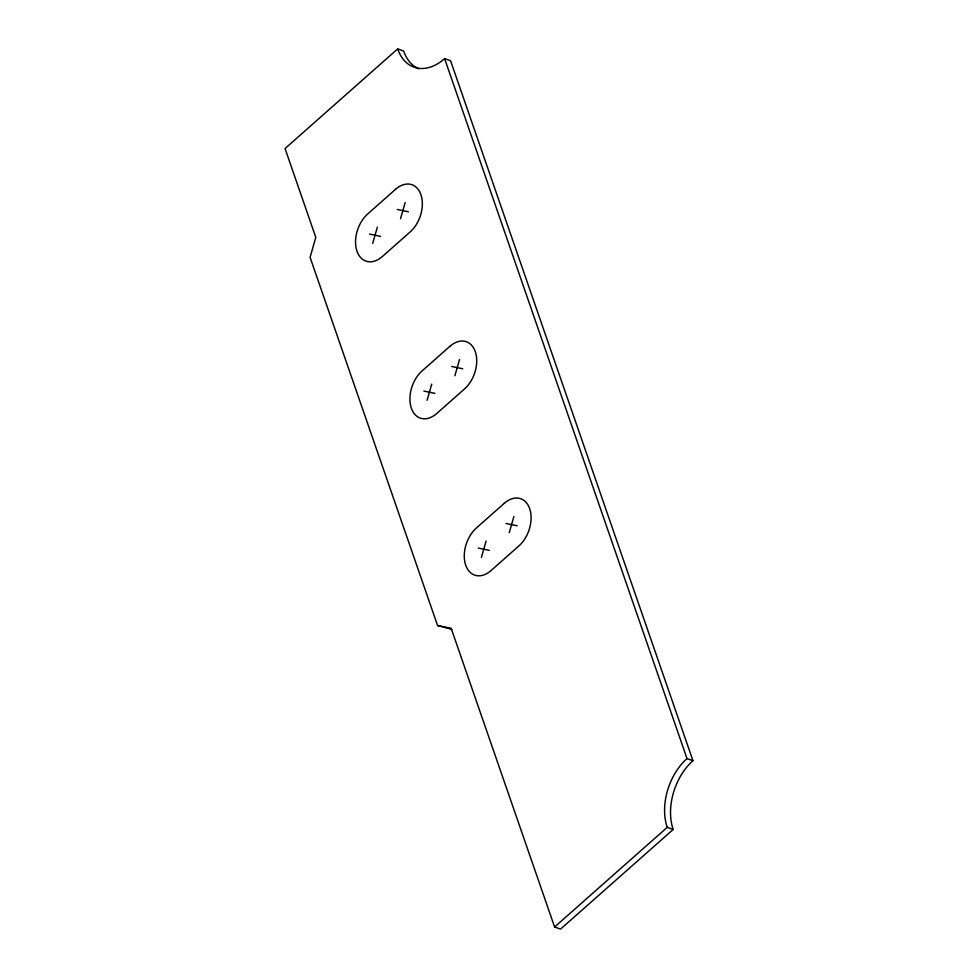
<?xml version="1.0" encoding="UTF-8"?>
<svg xmlns="http://www.w3.org/2000/svg" width="978" height="978" viewBox="0 0 978 978"><rect width="100%" height="100%" fill="white"/><g stroke="black" fill="none" stroke-linecap="round" stroke-linejoin="round"><path stroke-width="1.47" d="M372.716 243.326L377.374 227.116M400.515 218.73L405.173 202.519M427.08 400.32L431.738 384.109M454.88 375.723L459.538 359.525M481.445 557.313L486.103 541.115M509.245 532.729L513.902 516.518M437.569 625.492L451.176 628.316L554.599 926.997L560.553 929.1L673.194 829.454A50.709 33.729 -70.5 0 1 692.95 760.688L450.577 60.746L444.623 58.643A50.709 33.729 -70.5 0 1 397.679 48.9L285.05 148.546L315.796 237.373L310.075 257.312L437.569 625.492L451.677 629.294M554.599 926.997L667.24 827.339A50.709 33.729 -70.5 0 1 687.008 758.586L444.623 58.643M397.312 209.475L408.376 211.774M369.513 234.072L380.576 236.37M451.677 366.481L462.741 368.767M423.877 391.066L434.941 393.364M506.042 523.474L517.105 525.773M478.242 548.071L489.306 550.357M397.679 48.9L403.633 51.003A50.709 33.729 -70.5 0 0 418.816 68.815M687.008 758.586L692.95 760.688M667.24 827.339L673.194 829.454M395.479 189.365L367.691 213.962A27.47 18.276 -70.5 0 0 356.982 251.212A27.47 18.276 -70.5 0 0 382.41 256.481L410.21 231.884A27.47 18.276 -70.5 0 0 420.919 194.646A27.47 18.276 -70.5 0 0 395.479 189.365M449.843 346.371L422.056 370.955A27.47 18.276 -70.5 0 0 411.347 408.205A27.47 18.276 -70.5 0 0 436.775 413.474L464.574 388.889A27.47 18.276 -70.5 0 0 475.284 351.64A27.47 18.276 -70.5 0 0 449.843 346.371M504.208 503.364L476.42 527.961A27.47 18.276 -70.5 0 0 465.711 565.198A27.47 18.276 -70.5 0 0 491.139 570.48L518.939 545.883A27.47 18.276 -70.5 0 0 529.648 508.633A27.47 18.276 -70.5 0 0 504.208 503.364"/></g></svg>
